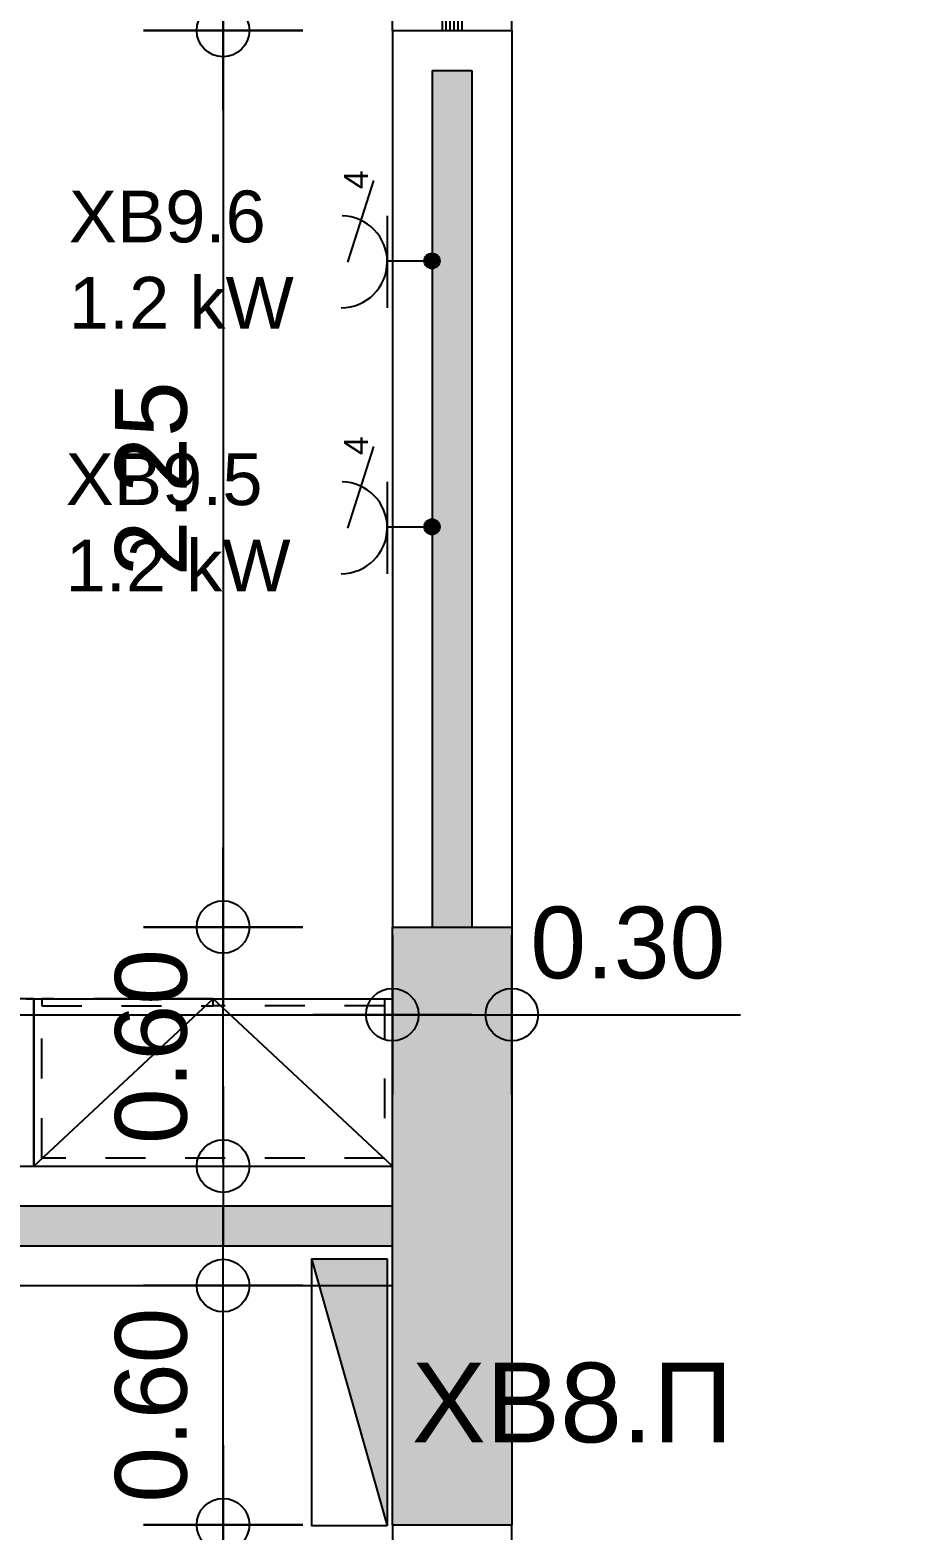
# Model space of a CAD drawing. Header units: metres. Extents: x -11 to 85, y -301 to 135.
# Drawn here: x 21.214 to 23.424, y -51.159 to -47.392 of the extents above; entities that cross this region are included whole.
import ezdxf

# ---------------------------------------------------------------- set-up
doc = ezdxf.new("R2010")
doc.units = ezdxf.units.M
doc.header["$LTSCALE"] = 0.036
doc.header["$PDMODE"] = 2
doc.linetypes.add('HIDDEN', pattern=[0.375, 0.25, -0.125])
for name, color, linetype in [('arxitek borofos', 252, 'Continuous'), ('DIMBLK', 252, 'Continuous'), ('electext', 20, 'Continuous'), ('HLEK-SYMBOL', 3, 'Continuous'), ('HLEK_FL001_SYMBOLS', 230, 'Continuous'), ('Parathira', 252, 'Continuous')]:
    doc.layers.add(name, color=color, linetype=linetype)
doc.styles.add('COMU-N', font='arial.ttf')
doc.styles.get("Standard").update_dxf_attribs({"font": 'arial.ttf'})
doc.styles.add('W4MS2', font='W4MS2.shx')
doc.dimstyles.new('CADWDOT', dxfattribs={"dimscale": 0.1, "dimtxt": 1.8, "dimasz": 0.08, "dimexe": 2, "dimexo": 0, "dimgap": 0.09, "dimtad": 0, "dimrnd": 0.001, "dimzin": 0, "dimdsep": 46, "dimtxsty": 'Standard', "dimblk1": 'ARTDIM', "dimblk2": 'ARTDIM', "dimsah": 1, "dimcen": 0.09, "dimdle": 0.05, "dimse1": 1, "dimse2": 1, "dimadec": 0, "dimazin": 0, "dimtfac": 1, "dimtmove": 0, "dimatfit": 3, "dimldrblk": 'ARTDIM', "dimfxl": 2, "dimtvp": 0.9999, "dimtolj": 1, "dimtzin": 0, "dimarcsym": 0})

# ---------------------------------------------------------------- blocks, each defined once
blk = doc.blocks.new('A$C049E38FE')
at = {"layer": 'Parathira'}
for p, q in [((0, 0), (0, -0.05)), ((0.3, -0.05), (0.3, 0)), ((0, -0.05), (0.3, -0.05)), ((0.3, -0.05), (0.25, -0.05)), ((0, -1.05), (0.3, -1.05)), ((0, -1.1), (0, -1.05)), ((0.3, -2.7), (0.3, -1.05)), ((0.3, -1.05), (0.35, -1.05)), ((0.3, -1.05), (0.3, -1.1)), ((0.31, -1.05), (0.31, -1.15)), ((0.32, -1.05), (0.32, -1.15)), ((0.33, -1.05), (0.33, -1.15)), ((0.34, -1.05), (0.34, -1.15)), ((0.35, -1.05), (0.35, -2.0487)), ((0.33, -1.06), (0.3, -1.06)), ((0, -2.7), (0, -1.1)), ((0.3, -1.1), (0, -1.1)), ((0.3, -1.1), (0, -1.1)), ((0.3, -1.1), (0, -1.1)), ((0.125, -1.1), (0.125, -2.7)), ((0.175, -1.1), (0.125, -1.1)), ((0.135, -1.26), (0.135, -1.1)), ((0.145, -1.26), (0.145, -1.1)), ((0.155, -1.26), (0.155, -1.1)), ((0.165, -1.26), (0.165, -1.1)), ((0.175, -2.7), (0.175, -1.1)), ((0.35, -1.15), (0.3, -1.15)), ((0.175, -1.26), (0.125, -1.26)), ((0.175, -1.82), (0.125, -1.82)), ((0.135, -1.98), (0.135, -1.82)), ((0.145, -1.98), (0.145, -1.82)), ((0.155, -1.98), (0.155, -1.82)), ((0.165, -1.98), (0.165, -1.82)), ((0.225, -1.9), (0.075, -1.9)), ((0.35, -1.95), (0.3, -1.95)), ((0.31, -1.95), (0.31, -2.0499)), ((0.32, -1.95), (0.32, -2.0498)), ((0.33, -1.95), (0.33, -2.0495)), ((0.34, -1.95), (0.34, -2.0492)), ((0.175, -1.98), (0.125, -1.98)), ((0.175, -2.54), (0.125, -2.54)), ((0.135, -2.7), (0.135, -2.54)), ((0.145, -2.7), (0.145, -2.54)), ((0.155, -2.7), (0.155, -2.54)), ((0.165, -2.7), (0.165, -2.54))]:
    blk.add_line(p, q, dxfattribs=at)
blk.add_arc((0.3, -1.05), 1, 270, 90, dxfattribs=at)
blk = doc.blocks.new('ARTDIM')
at = {"layer": 'DIMBLK'}
for p, q in [((0, -24.9975), (0, 24.9975)), ((-24.9975, 0), (24.9975, 0))]:
    blk.add_line(p, q, dxfattribs=at)
blk.add_circle((0, 0), 8.25, dxfattribs=at)
blk = doc.blocks.new('*D893')
at = {"layer": 'arxitek borofos', "color": 0, "lineweight": -2}
blk.add_line((15.0817, -49.863), (22.1157, -49.863), dxfattribs=at)
at = {"layer": 'Defpoints', "color": 0, "transparency": 16777216}
for p in [(22.1237, -49.863), (15.0737, -50.243), (22.1237, -50.243)]:
    blk.add_point(p, dxfattribs=at)
at = {"layer": 'arxitek borofos', "color": 0, "lineweight": -2, "xscale": 0.008, "yscale": 0.008, "zscale": 0.008, "rotation": 180}
blk.add_blockref('ARTDIM', (15.0737, -49.863), dxfattribs=at)
at = {"layer": 'arxitek borofos', "color": 0, "lineweight": -2, "xscale": 0.008, "yscale": 0.008, "zscale": 0.008}
blk.add_blockref('ARTDIM', (22.1237, -49.863), dxfattribs=at)
at = {"layer": 'arxitek borofos', "color": 0, "insert": (18.5987, -49.683), "char_height": 0.18, "attachment_point": 5}
blk.add_mtext('\\A1;7.05', dxfattribs=at)
blk = doc.blocks.new('*D894')
at = {"layer": 'arxitek borofos', "color": 0, "lineweight": -2}
for p, q in [((22.1317, -49.863), (22.4157, -49.863)), ((22.4237, -49.863), (22.9983, -49.863))]:
    blk.add_line(p, q, dxfattribs=at)
at = {"layer": 'Defpoints', "color": 0, "transparency": 16777216}
for p in [(22.4237, -49.863), (22.1237, -50.243), (22.4237, -50.243)]:
    blk.add_point(p, dxfattribs=at)
at = {"layer": 'arxitek borofos', "color": 0, "lineweight": -2, "xscale": 0.008, "yscale": 0.008, "zscale": 0.008, "rotation": 180}
blk.add_blockref('ARTDIM', (22.1237, -49.863), dxfattribs=at)
at = {"layer": 'arxitek borofos', "color": 0, "lineweight": -2, "xscale": 0.008, "yscale": 0.008, "zscale": 0.008}
blk.add_blockref('ARTDIM', (22.4237, -49.863), dxfattribs=at)
at = {"layer": 'arxitek borofos', "color": 0, "insert": (22.715, -49.683), "char_height": 0.18, "attachment_point": 5}
blk.add_mtext('\\A1;0.30', dxfattribs=at)
blk = doc.blocks.new('*D954')
at = {"layer": 'arxitek borofos', "color": 0, "lineweight": -2}
blk.add_line((21.6986, -44.701), (21.6986, -47.385), dxfattribs=at)
at = {"layer": 'Defpoints', "color": 0, "transparency": 16777216}
for p in [(22.1237, -44.693), (21.6986, -47.393), (22.1237, -47.393)]:
    blk.add_point(p, dxfattribs=at)
at = {"layer": 'arxitek borofos', "color": 0, "lineweight": -2, "xscale": 0.008, "yscale": 0.008, "zscale": 0.008}
for p, rotation in [((21.6986, -44.693), 90), ((21.6986, -47.393), 270)]:
    blk.add_blockref('ARTDIM', p, dxfattribs=dict(at, rotation=rotation))
at = {"layer": 'arxitek borofos', "color": 0, "insert": (21.5186, -46.043), "char_height": 0.18, "attachment_point": 5, "rotation": 90}
blk.add_mtext('\\A1;2.70', dxfattribs=at)
blk = doc.blocks.new('*D955')
at = {"layer": 'arxitek borofos', "color": 0, "lineweight": -2}
blk.add_line((21.6986, -47.401), (21.6986, -49.635), dxfattribs=at)
at = {"layer": 'Defpoints', "color": 0, "transparency": 16777216}
for p in [(22.1237, -47.393), (21.6986, -49.643), (22.1237, -49.643)]:
    blk.add_point(p, dxfattribs=at)
at = {"layer": 'arxitek borofos', "color": 0, "lineweight": -2, "xscale": 0.008, "yscale": 0.008, "zscale": 0.008}
for p, rotation in [((21.6986, -47.393), 90), ((21.6986, -49.643), 270)]:
    blk.add_blockref('ARTDIM', p, dxfattribs=dict(at, rotation=rotation))
at = {"layer": 'arxitek borofos', "color": 0, "insert": (21.5186, -48.518), "char_height": 0.18, "attachment_point": 5, "rotation": 90}
blk.add_mtext('\\A1;2.25', dxfattribs=at)
blk = doc.blocks.new('*D956')
at = {"layer": 'arxitek borofos', "color": 0, "lineweight": -2}
blk.add_line((21.6986, -51.151), (21.6986, -53.835), dxfattribs=at)
at = {"layer": 'Defpoints', "color": 0, "transparency": 16777216}
for p in [(22.1237, -51.143), (21.6986, -53.843), (22.1237, -53.843)]:
    blk.add_point(p, dxfattribs=at)
at = {"layer": 'arxitek borofos', "color": 0, "lineweight": -2, "xscale": 0.008, "yscale": 0.008, "zscale": 0.008}
for p, rotation in [((21.6986, -51.143), 90), ((21.6986, -53.843), 270)]:
    blk.add_blockref('ARTDIM', p, dxfattribs=dict(at, rotation=rotation))
at = {"layer": 'arxitek borofos', "color": 0, "insert": (21.5186, -52.493), "char_height": 0.18, "attachment_point": 5, "rotation": 90}
blk.add_mtext('\\A1;2.70', dxfattribs=at)
blk = doc.blocks.new('*D964')
at = {"layer": 'arxitek borofos', "color": 0, "lineweight": -2}
blk.add_line((21.6986, -50.235), (21.6986, -49.651), dxfattribs=at)
at = {"layer": 'Defpoints', "color": 0, "transparency": 16777216}
for p in [(21.6986, -49.643), (22.1237, -49.643), (22.1237, -50.243)]:
    blk.add_point(p, dxfattribs=at)
at = {"layer": 'arxitek borofos', "color": 0, "lineweight": -2, "xscale": 0.008, "yscale": 0.008, "zscale": 0.008}
for p, rotation in [((21.6986, -49.643), 90), ((21.6986, -50.243), 270)]:
    blk.add_blockref('ARTDIM', p, dxfattribs=dict(at, rotation=rotation))
at = {"layer": 'arxitek borofos', "color": 0, "insert": (21.5186, -49.943), "char_height": 0.18, "attachment_point": 5, "rotation": 90}
blk.add_mtext('\\A1;0.60', dxfattribs=at)
blk = doc.blocks.new('*D965')
at = {"layer": 'arxitek borofos', "color": 0, "lineweight": -2}
blk.add_line((21.6986, -51.135), (21.6986, -50.551), dxfattribs=at)
at = {"layer": 'Defpoints', "color": 0, "transparency": 16777216}
for p in [(21.6986, -50.543), (22.1237, -50.543), (22.1237, -51.143)]:
    blk.add_point(p, dxfattribs=at)
at = {"layer": 'arxitek borofos', "color": 0, "lineweight": -2, "xscale": 0.008, "yscale": 0.008, "zscale": 0.008}
for p, rotation in [((21.6986, -50.543), 90), ((21.6986, -51.143), 270)]:
    blk.add_blockref('ARTDIM', p, dxfattribs=dict(at, rotation=rotation))
at = {"layer": 'arxitek borofos', "color": 0, "insert": (21.5186, -50.843), "char_height": 0.18, "attachment_point": 5, "rotation": 90}
blk.add_mtext('\\A1;0.60', dxfattribs=at)
blk = doc.blocks.new('gJ6_a28')
at = {"layer": 'HLEK-SYMBOL', "color": 0, "linetype": 'Continuous'}
for p, q in [((-0.67, 0), (-0.67, 0.19)), ((-0.67, 0.19), (0, 0.19)), ((-0.67, 0), (0, 0.19)), ((0, 0.19), (0, 0)), ((-0.67, 0), (0, 0))]:
    blk.add_line(p, q, dxfattribs=at)
at = {"layer": 'HLEK-SYMBOL', "color": 0}
blk.add_solid([(-0.67, 0.19), (0, 0.19), (-0.67, 0)], dxfattribs=at)
at = {"layer": 'HLEK-SYMBOL', "color": 0, "style": 'W4MS2', "flags": 8}
blk.add_attdef('NODE_NUMBER', (0.018, 0.0914), '', height=0.1, dxfattribs=at)
blk.add_attdef('NODE_NUMBER', (0.018, 0.0914), '', height=0.1, dxfattribs=at)
blk = doc.blocks.new('gJ6_a14')
at = {"linetype": 'Continuous'}
for p, q in [((-0.1176, 0.1119), (0.113, 0.1119)), ((0, 0.1119), (0, 0))]:
    blk.add_line(p, q, dxfattribs=at)
blk.add_arc((-0.0023, 0.2279), 0.1153, 180, 358.9566, dxfattribs=at)
blk = doc.blocks.new('*X1779')
at = {"color": 0}
for p, q in [((15.598, 2.587), (15.737, 2.727)), ((15.598, 2.622), (15.702, 2.727)), ((15.605, 2.559), (15.765, 2.719)), ((15.609, 2.652), (15.618, 2.66)), ((15.617, 2.536), (15.789, 2.707)), ((15.623, 2.665), (15.631, 2.674)), ((15.633, 2.516), (15.808, 2.691)), ((15.636, 2.678), (15.645, 2.687)), ((15.64, 2.647), (15.649, 2.656)), ((15.649, 2.691), (15.658, 2.7)), ((15.653, 2.501), (15.824, 2.672)), ((15.654, 2.66), (15.662, 2.669)), ((15.662, 2.705), (15.671, 2.714)), ((15.667, 2.674), (15.676, 2.683)), ((15.676, 2.718), (15.678, 2.721)), ((15.68, 2.687), (15.689, 2.696)), ((15.685, 2.656), (15.693, 2.665)), ((15.693, 2.7), (15.702, 2.709)), ((15.698, 2.669), (15.707, 2.678)), ((15.707, 2.714), (15.715, 2.722)), ((15.711, 2.683), (15.72, 2.691)), ((15.715, 2.652), (15.724, 2.66)), ((15.72, 2.727), (15.721, 2.728)), ((15.724, 2.696), (15.733, 2.705)), ((15.729, 2.665), (15.738, 2.674)), ((15.738, 2.709), (15.746, 2.718)), ((15.742, 2.678), (15.751, 2.687)), ((15.746, 2.647), (15.755, 2.656)), ((15.751, 2.722), (15.752, 2.724)), ((15.755, 2.691), (15.764, 2.7)), ((15.76, 2.66), (15.768, 2.669)), ((15.768, 2.705), (15.777, 2.714)), ((15.773, 2.674), (15.782, 2.683)), ((15.786, 2.687), (15.795, 2.696)), ((15.791, 2.656), (15.799, 2.665)), ((15.804, 2.669), (15.813, 2.678)), ((15.822, 2.652), (15.83, 2.66)), ((15.601, 2.607), (15.609, 2.616)), ((15.604, 2.646), (15.605, 2.647)), ((15.605, 2.577), (15.614, 2.585)), ((15.611, 2.547), (15.618, 2.554)), ((15.614, 2.621), (15.623, 2.63)), ((15.618, 2.59), (15.627, 2.599)), ((15.623, 2.559), (15.631, 2.568)), ((15.627, 2.634), (15.636, 2.643)), ((15.627, 2.528), (15.636, 2.537)), ((15.631, 2.603), (15.64, 2.612)), ((15.636, 2.572), (15.645, 2.581)), ((15.64, 2.541), (15.649, 2.55)), ((15.645, 2.616), (15.654, 2.625)), ((15.645, 2.51), (15.654, 2.519)), ((15.649, 2.585), (15.658, 2.594)), ((15.654, 2.554), (15.662, 2.563)), ((15.658, 2.63), (15.667, 2.638)), ((15.658, 2.523), (15.667, 2.532)), ((15.662, 2.599), (15.671, 2.607)), ((15.664, 2.494), (15.671, 2.501)), ((15.667, 2.568), (15.676, 2.577)), ((15.671, 2.643), (15.68, 2.652)), ((15.671, 2.537), (15.68, 2.546)), ((15.676, 2.489), (15.836, 2.648)), ((15.676, 2.612), (15.685, 2.621)), ((15.676, 2.506), (15.685, 2.515)), ((15.68, 2.581), (15.689, 2.59)), ((15.685, 2.55), (15.693, 2.559)), ((15.689, 2.625), (15.698, 2.634)), ((15.689, 2.519), (15.698, 2.528)), ((15.693, 2.594), (15.702, 2.603)), ((15.693, 2.488), (15.702, 2.497)), ((15.698, 2.563), (15.707, 2.572)), ((15.702, 2.638), (15.711, 2.647)), ((15.702, 2.532), (15.711, 2.541)), ((15.705, 2.482), (15.843, 2.62)), ((15.707, 2.607), (15.715, 2.616)), ((15.707, 2.501), (15.715, 2.51)), ((15.711, 2.577), (15.72, 2.585)), ((15.715, 2.546), (15.724, 2.554)), ((15.72, 2.621), (15.729, 2.63)), ((15.72, 2.515), (15.729, 2.523)), ((15.724, 2.59), (15.733, 2.599)), ((15.724, 2.484), (15.733, 2.493)), ((15.729, 2.559), (15.738, 2.568)), ((15.733, 2.634), (15.742, 2.643)), ((15.733, 2.528), (15.742, 2.537)), ((15.738, 2.603), (15.746, 2.612)), ((15.738, 2.497), (15.746, 2.506)), ((15.741, 2.482), (15.842, 2.584)), ((15.742, 2.572), (15.751, 2.581)), ((15.746, 2.541), (15.755, 2.55)), ((15.751, 2.616), (15.76, 2.625)), ((15.751, 2.51), (15.76, 2.519)), ((15.755, 2.585), (15.764, 2.594)), ((15.76, 2.554), (15.768, 2.563)), ((15.764, 2.63), (15.773, 2.638)), ((15.764, 2.523), (15.773, 2.532)), ((15.768, 2.599), (15.777, 2.607)), ((15.768, 2.493), (15.777, 2.501)), ((15.773, 2.568), (15.782, 2.577)), ((15.777, 2.643), (15.786, 2.652)), ((15.777, 2.537), (15.786, 2.546)), ((15.782, 2.612), (15.791, 2.621)), ((15.782, 2.506), (15.791, 2.515)), ((15.786, 2.581), (15.795, 2.59)), ((15.791, 2.55), (15.799, 2.559)), ((15.795, 2.625), (15.804, 2.634)), ((15.795, 2.519), (15.804, 2.528)), ((15.799, 2.594), (15.808, 2.603)), ((15.804, 2.563), (15.813, 2.572)), ((15.808, 2.638), (15.817, 2.647)), ((15.808, 2.532), (15.817, 2.541)), ((15.813, 2.607), (15.822, 2.616)), ((15.817, 2.577), (15.826, 2.585)), ((15.822, 2.546), (15.83, 2.554)), ((15.826, 2.621), (15.835, 2.63)), ((15.83, 2.59), (15.839, 2.599)), ((15.835, 2.559), (15.835, 2.56)), ((15.839, 2.634), (15.84, 2.635)), ((15.844, 2.603), (15.844, 2.603))]:
    blk.add_line(p, q, dxfattribs=at)
blk = doc.blocks.new('GJ6_A78')
at = {"layer": 'HLEK-SYMBOL', "color": 0, "linetype": 'Continuous'}
blk.add_circle((0, 0), 0.0989, dxfattribs=at)
at = {"layer": 'HLEK-SYMBOL', "color": 0, "xscale": 0.8, "yscale": 0.8, "zscale": 0.8}
blk.add_blockref('*X1779', (-12.576, -2.084), dxfattribs=at)
blk = doc.blocks.new('priza')
at = {"layer": 'HLEK_FL001_SYMBOLS', "rotation": 180}
blk.add_blockref('gJ6_a14', (87.4, -100.4952), dxfattribs=at)
at = {"layer": 'HLEK_FL001_SYMBOLS', "xscale": 0.1951472641207488, "yscale": 0.1951472641207488, "zscale": 0.1951472641207488}
blk.add_blockref('GJ6_A78', (87.4, -100.4953), dxfattribs=at)
blk = doc.blocks.new('priza tetrapli')
at = {"layer": 'HLEK_FL001_SYMBOLS', "ltscale": 5}
blk.add_line((444.1264, -18.901), (444.3314, -18.9664), dxfattribs=at)
at = {"layer": 'HLEK_FL001_SYMBOLS', "rotation": 180}
blk.add_blockref('priza', (531.5297, -119.6074), dxfattribs=at)
at = {"layer": 'HLEK_FL001_SYMBOLS', "ltscale": 5}
blk.add_text('4', height=0.06, dxfattribs=at).set_placement((444.3099, -18.9515))

msp = doc.modelspace()

# ---------------------------------------------------------------- hatches: boundary and pattern name
at = {"layer": 'arxitek borofos'}
for points in [[(22.3237, -47.493), (22.2237, -47.493), (22.2237, -49.643), (22.3237, -49.643)], [(22.1237, -51.143), (22.4237, -51.143), (22.4237, -49.643), (22.1237, -49.643)], [(22.1237, -50.343), (18.9737, -50.343), (18.9737, -50.443), (22.1237, -50.443)]]:
    msp.add_hatch(color=256, dxfattribs=at).paths.add_polyline_path(points)

# ---------------------------------------------------------------- linework, layer by layer
for p, q in [((22.1237, -47.393), (22.1237, -49.643)), ((22.1237, -47.393), (22.4237, -47.393)), ((22.4237, -47.393), (22.4237, -49.643)), ((22.2237, -47.493), (22.2237, -49.643)), ((22.2237, -47.493), (22.3237, -47.493)), ((22.3237, -47.493), (22.3237, -49.643)), ((22.1237, -49.643), (22.4237, -49.643)), ((22.1237, -51.143), (22.1237, -49.643)), ((22.4237, -49.643), (22.4237, -51.143)), ((21.2237, -49.823), (20.0237, -49.823)), ((21.2037, -49.823), (21.2237, -49.823)), ((21.2237, -50.243), (21.6737, -49.823)), ((21.2237, -50.243), (21.2237, -49.823)), ((21.2237, -50.243), (21.2237, -49.823)), ((21.2237, -50.243), (21.2237, -49.823)), ((21.2237, -49.823), (22.1237, -49.823)), ((21.2237, -49.823), (21.2237, -50.243)), ((22.1237, -50.243), (21.6737, -49.823)), ((18.9737, -50.243), (22.1237, -50.243)), ((18.9737, -50.343), (22.1237, -50.343)), ((18.9737, -50.443), (22.1237, -50.443)), ((18.9737, -50.543), (22.1237, -50.543)), ((22.1237, -51.143), (22.4237, -51.143))]:
    msp.add_line(p, q, dxfattribs=at)
at = {"layer": 'arxitek borofos', "linetype": 'HIDDEN'}
for p, q in [((21.6737, -49.823), (21.2437, -49.823)), ((21.2437, -49.823), (21.2437, -49.8408)), ((21.2437, -50.223), (21.2437, -49.823)), ((21.6737, -49.8408), (21.6737, -49.823)), ((21.6737, -49.8408), (21.6737, -49.823)), ((21.6737, -49.823), (22.1037, -49.823)), ((22.1037, -49.823), (22.1037, -49.8408)), ((22.1037, -49.823), (22.1037, -50.223)), ((21.2437, -49.8408), (21.6737, -49.8408)), ((22.1037, -49.8408), (21.6737, -49.8408)), ((22.1037, -50.223), (21.2437, -50.223))]:
    msp.add_line(p, q, dxfattribs=at)

# ---------------------------------------------------------------- block references
at = {"layer": 'arxitek borofos'}
for p in [(22.1237, -44.693), (22.1237, -51.143)]:
    msp.add_blockref('A$C049E38FE', p, dxfattribs=at)
at = {"layer": 'HLEK_FL001_SYMBOLS'}
for name, p, rotation in [('priza tetrapli', (3.1112, -492.1009), 90), ('priza tetrapli', (3.1112, -492.7683), 90), ('gJ6_a28', (21.921, -51.1459), 270)]:
    msp.add_blockref(name, p, dxfattribs=dict(at, rotation=rotation))

# ---------------------------------------------------------------- texts
at = {"layer": 'electext', "style": 'COMU-N'}
msp.add_text('ΧΒ8.Π', height=0.2, dxfattribs=at).set_placement((22.1723, -50.9364))
at = {"layer": 'HLEK_FL001_SYMBOLS', "char_height": 0.13, "attachment_point": 1, "style": 'COMU-N'}
for s, insert in [('{\\fArial|b0|i0|c161|p34;ΧΒ9.}6{\\fArial|b0|i0|c161|p34; \\P1.2 }kW', (21.3111, -47.7947)), ('{\\fArial|b0|i0|c161|p34;ΧΒ9.}5{\\fArial|b0|i0|c161|p34; \\P1.2 }kW', (21.3031, -48.4542))]:
    msp.add_mtext_dynamic_manual_height_columns(s, width=0.975669, gutter_width=0.65, heights=[0], dxfattribs=dict(at, insert=insert))

# ---------------------------------------------------------------- dimensions: what is measured, and where the dimension line sits
at = {"layer": 'arxitek borofos'}
for base, p1, p2, picture, middle in [((21.6986, -47.393), (22.1237, -44.693), (22.1237, -47.393), '*D954', (21.5186, -46.043)), ((21.6986, -49.643), (22.1237, -47.393), (22.1237, -49.643), '*D955', (21.5186, -48.518)), ((21.6986, -53.843), (22.1237, -51.143), (22.1237, -53.843), '*D956', (21.5186, -52.493))]:
    dim = msp.add_linear_dim(base=base, p1=p1, p2=p2, angle=90, dimstyle='CADWDOT', dxfattribs=at)
    dim.commit()
    dim.dimension.update_dxf_attribs({"geometry": picture, "text_midpoint": middle})
for base, p1, p2, picture, middle in [((21.6986, -49.643), (22.1237, -50.243), (22.1237, -49.643), '*D964', (21.6986, -49.943)), ((21.6986, -50.543), (22.1237, -51.143), (22.1237, -50.543), '*D965', (21.6986, -50.843))]:
    dim = msp.add_linear_dim(base=base, p1=p1, p2=p2, angle=90, dimstyle='CADWDOT', dxfattribs=at)
    dim.commit()
    dim.dimension.update_dxf_attribs({"geometry": picture, "text_midpoint": middle, "dimtype": 160})
for base, p1, p2, picture, middle in [((22.1237, -49.863), (15.0737, -50.243), (22.1237, -50.243), '*D893', (18.5987, -49.683)), ((22.4237, -49.863), (22.1237, -50.243), (22.4237, -50.243), '*D894', (22.715, -49.683))]:
    dim = msp.add_linear_dim(base=base, p1=p1, p2=p2, dimstyle='CADWDOT', dxfattribs=at)
    dim.commit()
    dim.dimension.update_dxf_attribs({"geometry": picture, "text_midpoint": middle})

doc.saveas('drawing.dxf')
